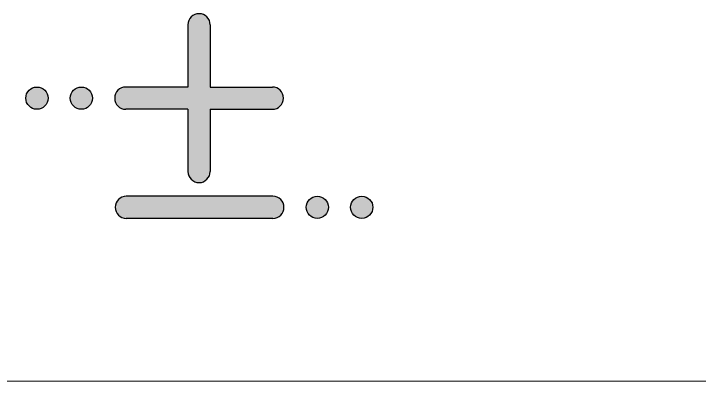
# Model space of a CAD drawing. Header units: inches. Extents: x 147 to 486, y 237 to 286.
# Drawn here: x 195.2 to 217.41, y 237.36 to 249.27 of the extents above; entities that cross this region are included whole.
import ezdxf

# ---------------------------------------------------------------- set-up
doc = ezdxf.new("R2010")
doc.units = ezdxf.units.IN
doc.layers.add('1', color=7, linetype='Continuous', true_color=0xffffff)

# ---------------------------------------------------------------- blocks, each defined once
blk = doc.blocks.new('减')
h = blk.add_hatch(color=253)
h.paths.add_polyline_path([(0.649, -0.25, 1), (0.649, 0.25), (-2.649, 0.25, 1), (-2.649, -0.25)])
h.paths.add_polyline_path([(1.899, 0, 1), (1.399, 0, 1)])
h.paths.add_polyline_path([(2.899, 0, 1), (2.399, 0, 1)])
at = {"color": 253}
for p, q in [((0.649, 0.25), (-2.649, 0.25)), ((0.649, -0.25), (-2.649, -0.25))]:
    blk.add_line(p, q, dxfattribs=at)
for centre in [(1.649, 0), (2.649, 0)]:
    blk.add_circle(centre, 0.25, dxfattribs=at)
for centre, start, end in [((-2.649, 0), 90, 270), ((0.649, 0), 270, 90)]:
    blk.add_arc(centre, 0.25, start, end, dxfattribs=at)
blk = doc.blocks.new('加')
h = blk.add_hatch(color=253)
h.paths.add_polyline_path([(1.25, 0.25), (1.25, 1.649, 1), (0.75, 1.649), (0.75, 0.25), (-0.649, 0.25, 1), (-0.649, -0.25), (0.75, -0.25), (0.75, -1.649, 1), (1.25, -1.649), (1.25, -0.25), (2.649, -0.25, 1), (2.649, 0.25)])
h.paths.add_polyline_path([(-1.899, 0, 1), (-1.399, 0, 1)])
h.paths.add_polyline_path([(-2.899, 0, 1), (-2.399, 0, 1)])
at = {"color": 253}
for p, q in [((0.75, 1.649), (0.75, 0.25)), ((1.25, 1.649), (1.25, 0.25)), ((0.75, 0.25), (-0.649, 0.25)), ((1.25, 0.25), (2.649, 0.25)), ((0.75, -0.25), (-0.649, -0.25)), ((0.75, -0.25), (0.75, -1.649)), ((1.25, -0.25), (2.649, -0.25)), ((1.25, -0.25), (1.25, -1.649))]:
    blk.add_line(p, q, dxfattribs=at)
for centre in [(-2.649, 0), (-1.649, 0)]:
    blk.add_circle(centre, 0.25, dxfattribs=at)
for centre, start, end in [((1, 1.649), 0, 180), ((-0.649, 0), 90, 270), ((2.649, 0), 270, 90), ((1, -1.649), 180, 0)]:
    blk.add_arc(centre, 0.25, start, end, dxfattribs=at)

msp = doc.modelspace()

# ---------------------------------------------------------------- linework, layer by layer
at = {"layer": '1', "color": 7, "linetype": 'Continuous', "lineweight": 18}
msp.add_line((169.792, 237.361), (250.182, 237.361), dxfattribs=at)

# ---------------------------------------------------------------- block references
at = {"color": 253, "xscale": 1.44, "yscale": 1.44, "zscale": 1.44}
for name, p in [('加', (199.765, 246.532)), ('减', (202.66, 242.996))]:
    msp.add_blockref(name, p, dxfattribs=at)

doc.saveas('drawing.dxf')
